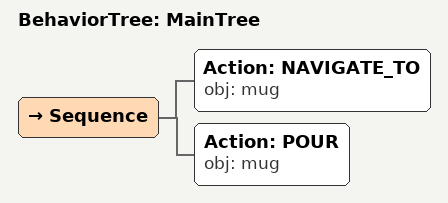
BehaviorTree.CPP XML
<root main_tree_to_execute="MainTree">
  <BehaviorTree ID="MainTree">
    <Sequence>
      <!-- Navigate to mug -->
      <Action ID="NAVIGATE_TO" obj="mug"/>
      <!-- Pour into mug -->
      <Action ID="POUR" obj="mug"/>
    </Sequence>
  </BehaviorTree>
</root>
